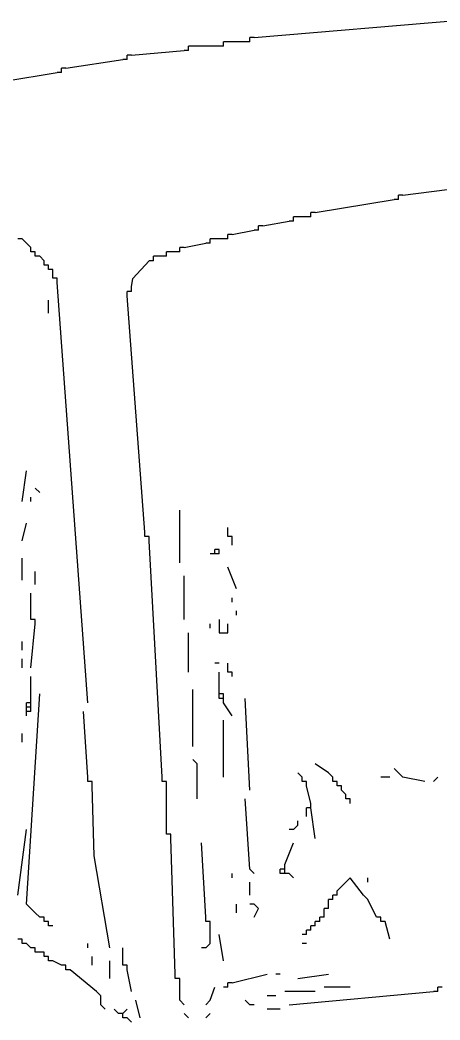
# Model space of a CAD drawing. Extents: x 0.03 to 8.61, y 0.04 to 5.34.
# Drawn here: x 1.305 to 1.978, y 3.692 to 5.292 of the extents above; entities that cross this region are included whole.
import ezdxf

# ---------------------------------------------------------------- set-up
doc = ezdxf.new("R2010")
doc.units = 0

msp = doc.modelspace()

# ---------------------------------------------------------------- linework, layer by layer
at = {"color": 7, "linetype": 'CONTINUOUS'}
for p, q in [((1.68, 5.264), (2.009, 5.292)), ((1.68, 5.264), (1.673, 5.264)), ((1.673, 5.257), (1.673, 5.264)), ((1.582, 5.25), (1.575, 5.25)), ((1.575, 5.243), (1.575, 5.25)), ((1.624, 5.25), (1.582, 5.25)), ((1.631, 5.25), (1.624, 5.25)), ((1.638, 5.257), (1.631, 5.257)), ((1.631, 5.25), (1.631, 5.257)), ((1.666, 5.257), (1.638, 5.257)), ((1.673, 5.257), (1.666, 5.257)), ((1.484, 5.236), (1.477, 5.236)), ((1.477, 5.229), (1.477, 5.236)), ((1.484, 5.236), (1.568, 5.243)), ((1.575, 5.243), (1.568, 5.243)), ((1.379, 5.215), (1.372, 5.215)), ((1.372, 5.208), (1.372, 5.215)), ((1.379, 5.215), (1.47, 5.229)), ((1.477, 5.229), (1.47, 5.229)), ((1.281, 5.194), (1.365, 5.208)), ((1.372, 5.208), (1.365, 5.208)), ((1.918, 5.012), (2.247, 5.054)), ((1.918, 5.012), (1.911, 5.012)), ((1.911, 5.005), (1.911, 5.012)), ((1.778, 4.984), (1.904, 5.005)), ((1.911, 5.005), (1.904, 5.005)), ((1.75, 4.977), (1.743, 4.977)), ((1.743, 4.97), (1.743, 4.977)), ((1.764, 4.977), (1.75, 4.977)), ((1.771, 4.977), (1.764, 4.977)), ((1.778, 4.984), (1.771, 4.984)), ((1.771, 4.977), (1.771, 4.984)), ((1.687, 4.956), (1.687, 4.963)), ((1.694, 4.963), (1.736, 4.97)), ((1.743, 4.97), (1.736, 4.97)), ((1.638, 4.942), (1.638, 4.949)), ((1.687, 4.956), (1.68, 4.956)), ((1.617, 4.942), (1.61, 4.942)), ((1.61, 4.935), (1.61, 4.942)), ((1.631, 4.942), (1.617, 4.942)), ((1.638, 4.942), (1.631, 4.942)), ((1.554, 4.921), (1.547, 4.921)), ((1.561, 4.921), (1.554, 4.921)), ((1.344, 4.9), (1.344, 4.907)), ((1.4861, 4.8783), (1.512, 4.907)), ((1.358, 4.886), (1.358, 4.893)), ((1.484, 4.865), (1.4861, 4.8783)), ((1.484, 4.858), (1.484, 4.865)), ((1.484, 4.858), (1.477, 4.858)), ((1.505, 4.473), (1.477, 4.851)), ((1.351, 4.823), (1.351, 4.844)), ((1.309, 4.522), (1.316, 4.571)), ((1.561, 4.424), (1.561, 4.508)), ((1.309, 4.459), (1.316, 4.487)), ((1.638, 4.473), (1.638, 4.48)), ((1.512, 4.459), (1.512, 4.466)), ((1.638, 4.466), (1.638, 4.473)), ((1.645, 4.466), (1.638, 4.466)), ((1.645, 4.459), (1.645, 4.466)), ((1.533, 4.081), (1.512, 4.459)), ((1.645, 4.452), (1.645, 4.459)), ((1.309, 4.396), (1.309, 4.431)), ((1.617, 4.438), (1.61, 4.438)), ((1.624, 4.445), (1.617, 4.445)), ((1.617, 4.438), (1.617, 4.445)), ((1.624, 4.438), (1.617, 4.438)), ((1.624, 4.438), (1.624, 4.445)), ((1.652, 4.382), (1.638, 4.417)), ((1.33, 4.389), (1.33, 4.41)), ((1.568, 4.333), (1.568, 4.403)), ((1.323, 4.34), (1.323, 4.375)), ((1.645, 4.361), (1.645, 4.368)), ((1.323, 4.333), (1.323, 4.34)), ((1.652, 4.34), (1.652, 4.347)), ((1.323, 4.256), (1.33, 4.326)), ((1.33, 4.326), (1.33, 4.333)), ((1.61, 4.319), (1.61, 4.326)), ((1.624, 4.333), (1.624, 4.312)), ((1.638, 4.312), (1.638, 4.326)), ((1.575, 4.249), (1.575, 4.312)), ((1.624, 4.312), (1.638, 4.312)), ((1.309, 4.284), (1.309, 4.298)), ((1.309, 4.256), (1.309, 4.27)), ((1.624, 4.263), (1.617, 4.263)), ((1.638, 4.256), (1.638, 4.263)), ((1.638, 4.249), (1.638, 4.256)), ((1.323, 4.207), (1.323, 4.242)), ((1.645, 4.249), (1.638, 4.249)), ((1.645, 4.242), (1.645, 4.249)), ((1.316, 3.878), (1.337, 4.214)), ((1.323, 4.2), (1.323, 4.207)), ((1.582, 4.13), (1.582, 4.221)), ((1.624, 4.214), (1.624, 4.221)), ((1.631, 4.214), (1.624, 4.214)), ((1.624, 4.207), (1.624, 4.214)), ((1.631, 4.207), (1.624, 4.207)), ((1.631, 4.207), (1.631, 4.214)), ((1.631, 4.2), (1.631, 4.207)), ((1.673, 4.06), (1.666, 4.207)), ((1.323, 4.2), (1.316, 4.2)), ((1.316, 4.193), (1.316, 4.2)), ((1.323, 4.193), (1.316, 4.193)), ((1.316, 4.186), (1.316, 4.193)), ((1.323, 4.193), (1.323, 4.2)), ((1.323, 4.186), (1.323, 4.193)), ((1.645, 4.179), (1.631, 4.2)), ((1.323, 4.186), (1.316, 4.186)), ((1.316, 4.179), (1.316, 4.186)), ((1.414, 4.081), (1.407, 4.186)), ((1.631, 4.081), (1.631, 4.172)), ((1.309, 4.137), (1.309, 4.151)), ((1.589, 4.102), (1.582, 4.109)), ((1.589, 4.046), (1.589, 4.102)), ((1.799, 4.088), (1.778, 4.102)), ((1.414, 4.074), (1.414, 4.081)), ((1.757, 4.081), (1.75, 4.088)), ((1.757, 4.074), (1.757, 4.081)), ((1.806, 4.081), (1.799, 4.088)), ((1.806, 4.074), (1.806, 4.081)), ((1.89, 4.081), (1.883, 4.081)), ((1.897, 4.081), (1.89, 4.081)), ((1.918, 4.081), (1.911, 4.088)), ((1.967, 4.074), (1.974, 4.081)), ((1.421, 4.074), (1.414, 4.074)), ((1.54, 4.067), (1.54, 4.074)), ((1.54, 3.997), (1.54, 4.067)), ((1.764, 4.074), (1.757, 4.074)), ((1.764, 4.067), (1.764, 4.074)), ((1.813, 4.074), (1.806, 4.074)), ((1.813, 4.067), (1.813, 4.074)), ((1.82, 4.067), (1.813, 4.067)), ((1.82, 4.06), (1.82, 4.067)), ((1.827, 4.053), (1.82, 4.06)), ((1.827, 4.046), (1.827, 4.053)), ((1.673, 3.934), (1.666, 4.046)), ((1.764, 4.025), (1.764, 4.032)), ((1.778, 3.983), (1.771, 4.032)), ((1.834, 4.046), (1.827, 4.046)), ((1.764, 4.018), (1.764, 4.025)), ((1.743, 3.997), (1.75, 4.004)), ((1.75, 4.004), (1.75, 4.011)), ((1.547, 3.99), (1.54, 3.99)), ((1.547, 3.983), (1.547, 3.99)), ((1.554, 3.766), (1.547, 3.983)), ((1.743, 3.997), (1.736, 3.997)), ((1.603, 3.857), (1.596, 3.976)), ((1.729, 3.941), (1.743, 3.976)), ((1.729, 3.934), (1.729, 3.941)), ((1.68, 3.927), (1.673, 3.934)), ((1.729, 3.934), (1.722, 3.934)), ((1.722, 3.927), (1.722, 3.934)), ((1.729, 3.927), (1.722, 3.927)), ((1.729, 3.927), (1.729, 3.934)), ((1.736, 3.927), (1.729, 3.927)), ((1.743, 3.92), (1.736, 3.927)), ((1.827, 3.913), (1.834, 3.92)), ((1.855, 3.892), (1.834, 3.92)), ((1.862, 3.913), (1.862, 3.92)), ((1.673, 3.892), (1.673, 3.913)), ((1.813, 3.899), (1.827, 3.913)), ((1.813, 3.892), (1.806, 3.892)), ((1.806, 3.885), (1.806, 3.892)), ((1.813, 3.892), (1.813, 3.899)), ((1.323, 3.871), (1.316, 3.878)), ((1.33, 3.864), (1.323, 3.871)), ((1.652, 3.864), (1.652, 3.878)), ((1.68, 3.878), (1.673, 3.878)), ((1.687, 3.871), (1.68, 3.878)), ((1.68, 3.857), (1.687, 3.871)), ((1.799, 3.871), (1.792, 3.871)), ((1.792, 3.864), (1.792, 3.871)), ((1.806, 3.885), (1.799, 3.885)), ((1.799, 3.878), (1.799, 3.885)), ((1.799, 3.871), (1.799, 3.878)), ((1.876, 3.857), (1.862, 3.885)), ((1.344, 3.857), (1.337, 3.857)), ((1.344, 3.85), (1.344, 3.857)), ((1.603, 3.85), (1.603, 3.857)), ((1.792, 3.857), (1.785, 3.857)), ((1.785, 3.85), (1.785, 3.857)), ((1.792, 3.857), (1.792, 3.864)), ((1.883, 3.857), (1.876, 3.857)), ((1.883, 3.85), (1.883, 3.857)), ((1.351, 3.85), (1.344, 3.85)), ((1.351, 3.843), (1.351, 3.85)), ((1.358, 3.843), (1.351, 3.843)), ((1.61, 3.85), (1.603, 3.85)), ((1.61, 3.815), (1.61, 3.843)), ((1.778, 3.843), (1.771, 3.843)), ((1.785, 3.85), (1.778, 3.85)), ((1.778, 3.843), (1.778, 3.85)), ((1.89, 3.85), (1.883, 3.85)), ((1.631, 3.787), (1.624, 3.829)), ((1.316, 3.815), (1.309, 3.815)), ((1.47, 3.787), (1.47, 3.808)), ((1.603, 3.808), (1.596, 3.808)), ((1.603, 3.808), (1.61, 3.815)), ((1.337, 3.801), (1.33, 3.801)), ((1.351, 3.794), (1.344, 3.794)), ((1.351, 3.787), (1.351, 3.794)), ((1.421, 3.78), (1.421, 3.794)), ((1.358, 3.787), (1.351, 3.787)), ((1.372, 3.78), (1.358, 3.787)), ((1.449, 3.759), (1.449, 3.787)), ((1.477, 3.78), (1.47, 3.78)), ((1.477, 3.773), (1.477, 3.78)), ((1.386, 3.773), (1.379, 3.773)), ((1.428, 3.738), (1.386, 3.773)), ((1.484, 3.738), (1.477, 3.773)), ((1.561, 3.759), (1.554, 3.759)), ((1.561, 3.752), (1.561, 3.759)), ((1.75, 3.759), (1.799, 3.766)), ((1.561, 3.724), (1.561, 3.752)), ((1.638, 3.745), (1.631, 3.745)), ((1.834, 3.745), (1.792, 3.745)), ((1.435, 3.731), (1.428, 3.738)), ((1.435, 3.717), (1.435, 3.731)), ((1.778, 3.738), (1.729, 3.738)), ((1.442, 3.71), (1.435, 3.717)), ((1.498, 3.696), (1.491, 3.724)), ((1.568, 3.717), (1.561, 3.724)), ((1.68, 3.717), (1.673, 3.717)), ((1.463, 3.703), (1.456, 3.71)), ((1.47, 3.703), (1.463, 3.703)), ((1.47, 3.696), (1.47, 3.703)), ((1.477, 3.696), (1.47, 3.696)), ((1.484, 3.689), (1.477, 3.696)), ((1.575, 3.696), (1.568, 3.703)), ((1.722, 3.71), (1.701, 3.71))]:
    msp.add_line(p, q, dxfattribs=at)
at = {"color": 3, "linetype": 'CONTINUOUS'}
for p, q in [((1.694, 4.963), (1.687, 4.963)), ((1.645, 4.949), (1.638, 4.949)), ((1.645, 4.949), (1.68, 4.956)), ((1.568, 4.928), (1.561, 4.928)), ((1.561, 4.921), (1.561, 4.928)), ((1.568, 4.928), (1.603, 4.935)), ((1.61, 4.935), (1.603, 4.935)), ((1.526, 4.914), (1.519, 4.914)), ((1.519, 4.907), (1.519, 4.914)), ((1.533, 4.914), (1.526, 4.914)), ((1.54, 4.914), (1.533, 4.914)), ((1.547, 4.921), (1.54, 4.921)), ((1.54, 4.914), (1.54, 4.921)), ((1.519, 4.907), (1.512, 4.907)), ((1.477, 4.851), (1.477, 4.858)), ((1.505, 4.466), (1.505, 4.473)), ((1.512, 4.466), (1.505, 4.466)), ((1.624, 4.221), (1.624, 4.249)), ((1.533, 4.074), (1.533, 4.081)), ((1.54, 4.074), (1.533, 4.074)), ((1.834, 4.039), (1.834, 4.046)), ((1.54, 3.99), (1.54, 3.997)), ((1.645, 3.92), (1.645, 3.927)), ((1.771, 3.836), (1.771, 3.843)), ((1.764, 3.829), (1.757, 3.829)), ((1.771, 3.836), (1.764, 3.836)), ((1.764, 3.829), (1.764, 3.836)), ((1.764, 3.815), (1.757, 3.815)), ((1.554, 3.759), (1.554, 3.766)), ((1.715, 3.731), (1.701, 3.731)), ((1.673, 3.717), (1.666, 3.724))]:
    msp.add_line(p, q, dxfattribs=at)
at = {"color": 8, "linetype": 'CONTINUOUS'}
for p, q in [((1.309, 4.942), (1.302, 4.942)), ((1.323, 4.928), (1.309, 4.942)), ((1.351, 4.893), (1.351, 4.9)), ((1.365, 4.872), (1.365, 4.879)), ((1.414, 4.2), (1.365, 4.872)), ((1.421, 4.067), (1.421, 4.074)), ((1.302, 3.892), (1.316, 3.997)), ((1.61, 3.843), (1.61, 3.85)), ((1.323, 3.808), (1.316, 3.815)), ((1.33, 3.808), (1.323, 3.808)), ((1.33, 3.801), (1.33, 3.808)), ((1.379, 3.78), (1.372, 3.78)), ((1.379, 3.773), (1.379, 3.78)), ((1.47, 3.78), (1.47, 3.787)), ((1.61, 3.724), (1.617, 3.745)), ((1.638, 3.745), (1.638, 3.752)), ((1.736, 3.717), (1.967, 3.738)), ((1.974, 3.738), (1.967, 3.738)), ((1.603, 3.717), (1.61, 3.724)), ((1.47, 3.703), (1.477, 3.71)), ((1.603, 3.696), (1.61, 3.703))]:
    msp.add_line(p, q, dxfattribs=at)
at = {"color": 12, "linetype": 'CONTINUOUS'}
for p, q in [((1.323, 4.921), (1.323, 4.928)), ((1.33, 4.921), (1.323, 4.921)), ((1.33, 4.914), (1.33, 4.921)), ((1.337, 4.914), (1.33, 4.914)), ((1.344, 4.907), (1.337, 4.914)), ((1.351, 4.9), (1.344, 4.9)), ((1.358, 4.893), (1.351, 4.893)), ((1.358, 4.879), (1.358, 4.886)), ((1.365, 4.879), (1.358, 4.879)), ((1.337, 4.536), (1.33, 4.543)), ((1.323, 4.522), (1.323, 4.529)), ((1.4243, 3.9552), (1.421, 4.067)), ((1.449, 3.808), (1.4243, 3.9552)), ((1.309, 3.822), (1.302, 3.822)), ((1.309, 3.815), (1.309, 3.822)), ((1.344, 3.801), (1.337, 3.801)), ((1.344, 3.794), (1.344, 3.801)), ((1.645, 3.752), (1.701, 3.766)), ((1.722, 3.766), (1.715, 3.766)), ((1.645, 3.752), (1.638, 3.752)), ((1.981, 3.745), (1.974, 3.745)), ((1.974, 3.738), (1.974, 3.745))]:
    msp.add_line(p, q, dxfattribs=at)
at = {"color": 1, "linetype": 'CONTINUOUS'}
for p, q in [((1.33, 4.333), (1.323, 4.333)), ((1.911, 4.088), (1.904, 4.095)), ((1.953, 4.074), (1.918, 4.081)), ((1.771, 4.039), (1.764, 4.067)), ((1.771, 4.032), (1.764, 4.032)), ((1.771, 4.032), (1.771, 4.039))]:
    msp.add_line(p, q, dxfattribs=at)
at = {"color": 5, "linetype": 'CONTINUOUS'}
for p, q in [((1.862, 3.885), (1.855, 3.892)), ((1.337, 3.857), (1.33, 3.864)), ((1.897, 3.822), (1.89, 3.85)), ((1.414, 3.808), (1.414, 3.815))]:
    msp.add_line(p, q, dxfattribs=at)

doc.saveas('drawing.dxf')
